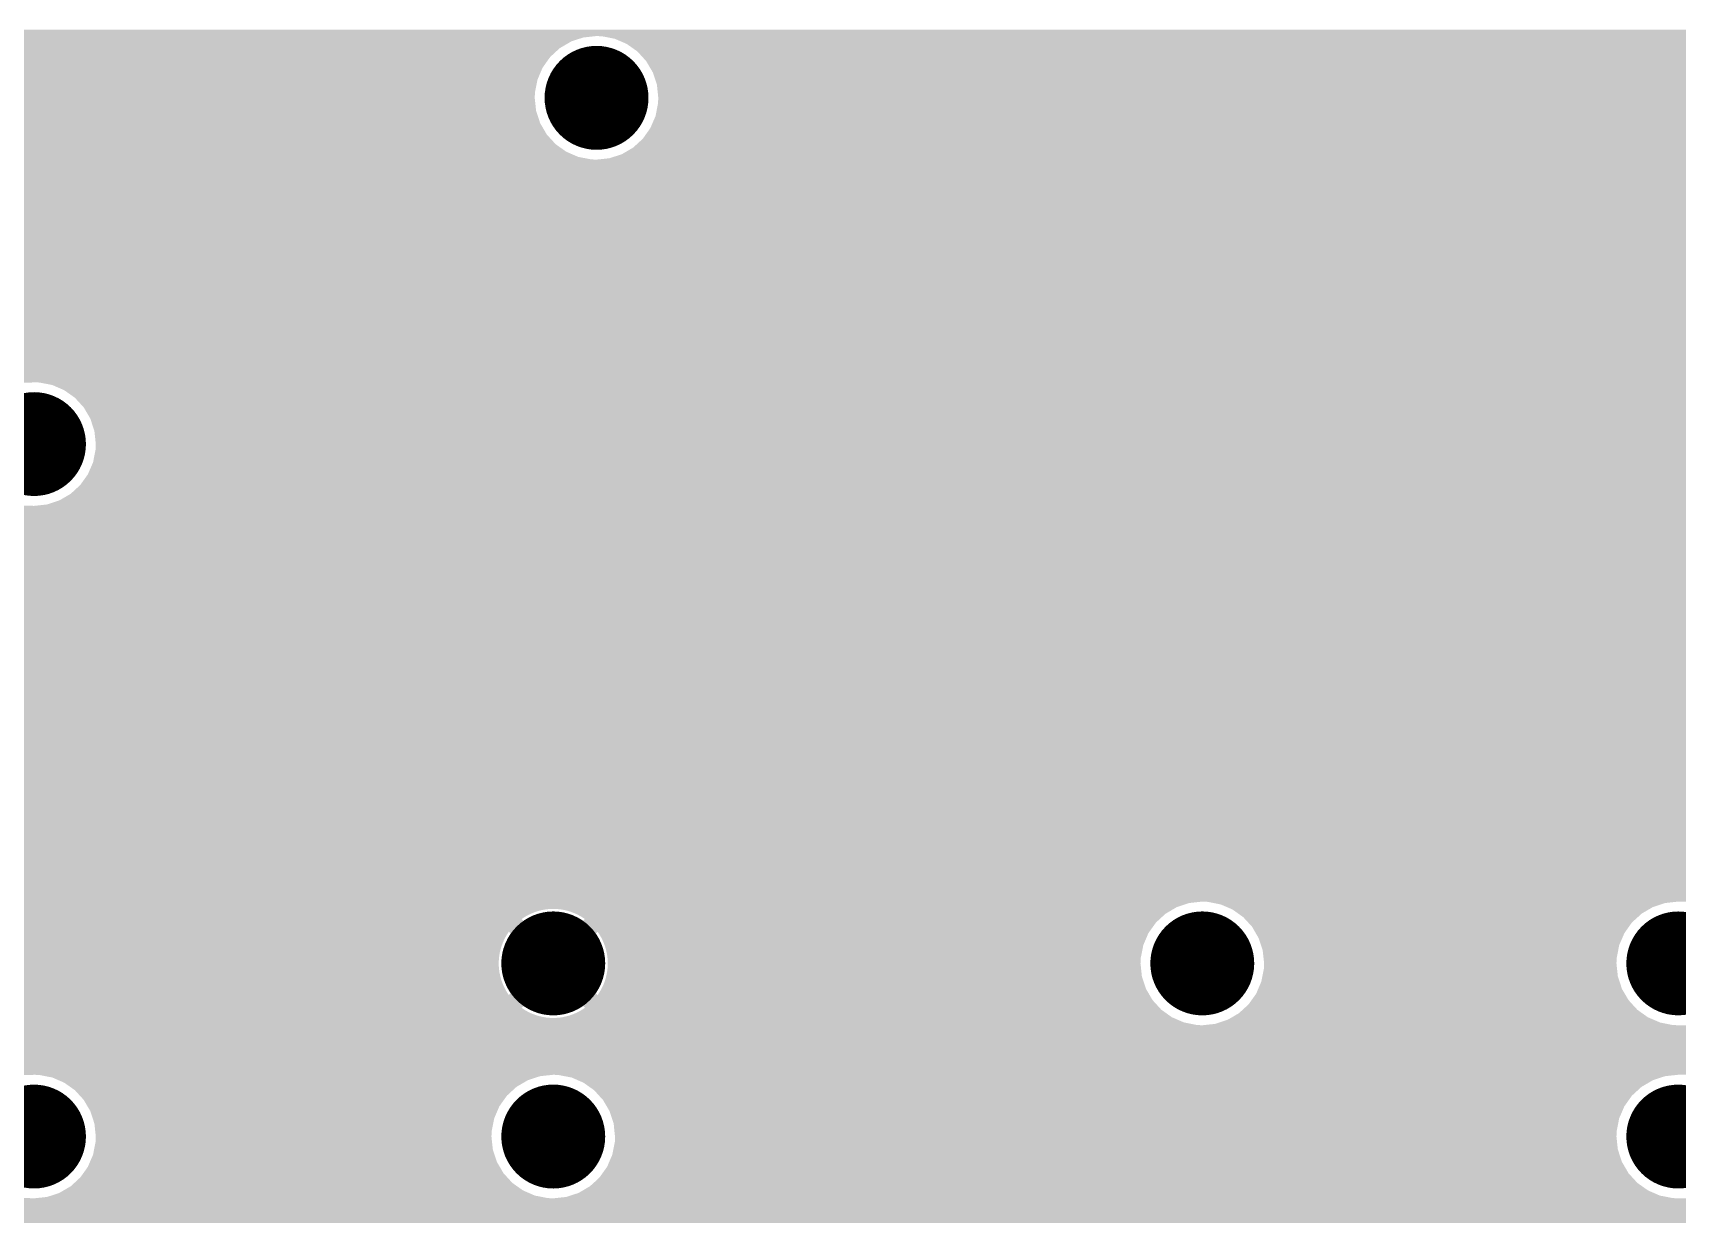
# Model space of a CAD drawing. Extents: x 295 to 953, y 10 to 290.
# Drawn here: x 718.79 to 738.7, y 145.5 to 159.91 of the extents above; entities that cross this region are included whole.
import ezdxf

# ---------------------------------------------------------------- set-up
doc = ezdxf.new("R2010")
doc.units = 0
doc.header["$LTSCALE"] = 5
doc.header["$MEASUREMENT"] = 0
doc.layers.get('0').update_dxf_attribs({"linetype": 'CONTINUOUS', "lineweight": 25})

msp = doc.modelspace()

# ---------------------------------------------------------------- linework, layer by layer
at = {"const_width": 0.629}
for points in [[(725.304, 159.122, 1), (725.933, 159.122, 1)], [(718.494, 154.931, 1), (719.122, 154.931, 1)], [(724.78, 148.645, 1), (725.409, 148.645, 1)], [(732.638, 148.645, 1), (733.267, 148.645, 1)], [(738.401, 148.645, 1), (739.029, 148.645, 1)], [(718.494, 146.549, 1), (719.122, 146.549, 1)], [(724.78, 146.549, 1), (725.409, 146.549, 1)], [(738.401, 146.549, 1), (739.029, 146.549, 1)]]:
    msp.add_lwpolyline(points, format="xyb", close=True, dxfattribs=at)
for points in [[(666.775, 159.87), (666.731, 159.946), (753.516, 159.87), (753.382, 159.946)], [(715.73, 159.867), (715.665, 159.87), (725.591, 159.867), (725.618, 159.87)], [(715.801, 159.853), (715.73, 159.867), (725.461, 159.853), (725.591, 159.867)], [(725.684, 159.867), (725.618, 159.87), (753.521, 159.867), (753.516, 159.87)], [(725.722, 159.86), (725.684, 159.867), (753.534, 159.86), (753.521, 159.867)], [(725.839, 159.837), (725.722, 159.86), (753.603, 159.837), (753.534, 159.86)], [(715.886, 159.837), (715.801, 159.853), (725.41, 159.837), (725.461, 159.853)], [(715.962, 159.804), (715.886, 159.837), (725.311, 159.804), (725.41, 159.837)], [(716.031, 159.774), (715.962, 159.804), (725.26, 159.774), (725.311, 159.804)], [(716.102, 159.724), (716.031, 159.774), (725.174, 159.724), (725.26, 159.774)], [(716.16, 159.683), (716.102, 159.724), (725.129, 159.683), (725.174, 159.724)], [(716.22, 159.617), (716.16, 159.683), (725.058, 159.617), (725.129, 159.683)], [(725.916, 159.804), (725.839, 159.837), (753.7, 159.804), (753.603, 159.837)], [(725.97, 159.781), (725.916, 159.804), (753.873, 159.781), (753.7, 159.804)], [(725.971, 159.78), (725.97, 159.781), (753.907, 159.78), (753.873, 159.781)], [(725.985, 159.774), (725.971, 159.78), (756.003, 159.774), (756.003, 159.78)], [(726.114, 159.683), (725.985, 159.774), (756.003, 159.683), (756.003, 159.774)], [(726.22, 159.566), (726.114, 159.683), (756.003, 159.566), (756.003, 159.683)], [(716.267, 159.566), (716.22, 159.617), (725.021, 159.566), (725.058, 159.617)], [(716.312, 159.488), (716.267, 159.566), (724.966, 159.488), (725.021, 159.566)], [(716.347, 159.43), (716.312, 159.488), (724.941, 159.43), (724.966, 159.488)], [(726.3, 159.43), (726.22, 159.566), (756.003, 159.43), (756.003, 159.566)], [(716.375, 159.343), (716.347, 159.43), (724.904, 159.343), (724.941, 159.43)], [(716.396, 159.279), (716.375, 159.343), (724.891, 159.279), (724.904, 159.343)], [(716.406, 159.188), (716.396, 159.279), (724.873, 159.188), (724.891, 159.279)], [(726.35, 159.279), (726.3, 159.43), (756.003, 159.279), (756.003, 159.43)], [(726.366, 159.122), (726.35, 159.279), (756.003, 159.122), (756.003, 159.279)], [(716.413, 159.122), (716.406, 159.188), (724.87, 159.122), (724.873, 159.188)], [(716.41, 159.056), (716.413, 159.122), (724.877, 159.056), (724.87, 159.122)], [(726.363, 159.056), (726.366, 159.122), (756.003, 159.056), (756.003, 159.122)], [(716.342, 158.815), (716.379, 158.901), (724.936, 158.815), (724.908, 158.901)], [(716.379, 158.901), (716.392, 158.965), (724.908, 158.901), (724.887, 158.965)], [(716.392, 158.965), (716.41, 159.056), (724.887, 158.965), (724.877, 159.056)], [(726.27, 158.756), (726.333, 158.901), (756.003, 158.756), (756.003, 158.901)], [(726.333, 158.901), (726.363, 159.056), (756.003, 158.901), (756.003, 159.056)], [(716.225, 158.627), (716.262, 158.678), (725.063, 158.627), (725.016, 158.678)], [(716.262, 158.678), (716.317, 158.756), (725.016, 158.678), (724.971, 158.756)], [(716.317, 158.756), (716.342, 158.815), (724.971, 158.756), (724.936, 158.815)], [(726.179, 158.627), (726.27, 158.756), (756.003, 158.627), (756.003, 158.756)], [(715.972, 158.44), (716.023, 158.47), (725.321, 158.44), (725.252, 158.47)], [(716.023, 158.47), (716.109, 158.52), (725.252, 158.47), (725.181, 158.52)], [(716.109, 158.52), (716.154, 158.561), (725.181, 158.52), (725.123, 158.561)], [(716.154, 158.561), (716.225, 158.627), (725.123, 158.561), (725.063, 158.627)], [(725.926, 158.44), (726.062, 158.52), (756.003, 158.44), (756.003, 158.52)], [(726.062, 158.52), (726.179, 158.627), (756.003, 158.52), (756.003, 158.627)], [(641.798, 157.775), (641.798, 158.374), (756.003, 157.775), (756.003, 158.374)], [(715.665, 158.374), (715.692, 158.377), (725.618, 158.374), (725.552, 158.377)], [(715.692, 158.377), (715.822, 158.391), (725.552, 158.377), (725.482, 158.391)], [(715.822, 158.391), (715.873, 158.407), (725.482, 158.391), (725.397, 158.407)], [(715.873, 158.407), (715.972, 158.44), (725.397, 158.407), (725.321, 158.44)], [(725.618, 158.374), (725.775, 158.391), (756.003, 158.374), (756.003, 158.391)], [(725.775, 158.391), (725.926, 158.44), (756.003, 158.391), (756.003, 158.44)], [(715.73, 157.772), (715.665, 157.775), (756.003, 157.772), (756.003, 157.775)], [(715.886, 157.741), (715.73, 157.772), (756.003, 157.741), (756.003, 157.772)], [(716.031, 157.679), (715.886, 157.741), (756.003, 157.679), (756.003, 157.741)], [(716.16, 157.587), (716.031, 157.679), (756.003, 157.587), (756.003, 157.679)], [(716.267, 157.471), (716.16, 157.587), (756.003, 157.471), (756.003, 157.587)], [(716.347, 157.334), (716.267, 157.471), (756.003, 157.334), (756.003, 157.471)], [(716.396, 157.184), (716.347, 157.334), (756.003, 157.184), (756.003, 157.334)], [(716.413, 157.027), (716.396, 157.184), (756.003, 157.027), (756.003, 157.184)], [(716.379, 156.806), (716.41, 156.961), (756.003, 156.806), (756.003, 156.961)], [(716.41, 156.961), (716.413, 157.027), (756.003, 156.961), (756.003, 157.027)], [(716.317, 156.66), (716.379, 156.806), (756.003, 156.66), (756.003, 156.806)], [(716.109, 156.424), (716.225, 156.531), (756.003, 156.424), (756.003, 156.531)], [(716.225, 156.531), (716.317, 156.66), (756.003, 156.531), (756.003, 156.66)], [(688.272, 156.153), (688.235, 156.278), (756.003, 156.153), (756.003, 156.278)], [(715.665, 156.278), (715.822, 156.295), (756.003, 156.278), (756.003, 156.295)], [(715.822, 156.295), (715.972, 156.345), (756.003, 156.295), (756.003, 156.345)], [(715.972, 156.345), (716.109, 156.424), (756.003, 156.345), (756.003, 156.424)], [(688.289, 155.979), (688.272, 156.153), (756.003, 155.979), (756.003, 156.153)], [(688.265, 155.771), (688.288, 155.944), (756.003, 155.771), (756.003, 155.944)], [(688.288, 155.944), (688.289, 155.979), (756.003, 155.944), (756.003, 155.979)], [(688.234, 155.679), (688.265, 155.771), (756.003, 155.679), (756.003, 155.771)], [(715.73, 155.676), (715.665, 155.679), (718.78, 155.676), (718.808, 155.679)], [(718.874, 155.676), (718.808, 155.679), (756.003, 155.676), (756.003, 155.679)], [(719.029, 155.646), (718.874, 155.676), (756.003, 155.646), (756.003, 155.676)], [(719.174, 155.583), (719.029, 155.646), (756.003, 155.583), (756.003, 155.646)], [(719.303, 155.492), (719.174, 155.583), (756.003, 155.492), (756.003, 155.583)], [(719.41, 155.375), (719.303, 155.492), (756.003, 155.375), (756.003, 155.492)], [(719.49, 155.239), (719.41, 155.375), (756.003, 155.239), (756.003, 155.375)], [(719.539, 155.088), (719.49, 155.239), (756.003, 155.088), (756.003, 155.239)], [(719.556, 154.931), (719.539, 155.088), (756.003, 154.931), (756.003, 155.088)], [(719.553, 154.865), (719.556, 154.931), (756.003, 154.865), (756.003, 154.931)], [(719.46, 154.565), (719.523, 154.71), (756.003, 154.565), (756.003, 154.71)], [(719.523, 154.71), (719.553, 154.865), (756.003, 154.71), (756.003, 154.865)], [(719.368, 154.436), (719.46, 154.565), (756.003, 154.436), (756.003, 154.565)], [(719.115, 154.249), (719.252, 154.329), (756.003, 154.249), (756.003, 154.329)], [(719.252, 154.329), (719.368, 154.436), (756.003, 154.329), (756.003, 154.436)], [(673.013, 154.097), (672.992, 154.183), (756.003, 154.097), (756.003, 154.183)], [(673.03, 153.883), (673.013, 154.097), (756.003, 153.883), (756.003, 154.097)], [(715.665, 154.183), (715.692, 154.186), (718.808, 154.183), (718.742, 154.186)], [(718.808, 154.183), (718.965, 154.2), (756.003, 154.183), (756.003, 154.2)], [(718.965, 154.2), (719.115, 154.249), (756.003, 154.2), (756.003, 154.249)], [(673.011, 153.661), (673.03, 153.883), (756.003, 153.661), (756.003, 153.883)], [(672.96, 153.453), (673.011, 153.661), (756.003, 153.453), (756.003, 153.661)], [(672.877, 153.256), (672.96, 153.453), (756.003, 153.256), (756.003, 153.453)], [(672.765, 153.074), (672.877, 153.256), (756.003, 153.074), (756.003, 153.256)], [(672.462, 152.773), (672.625, 152.911), (756.003, 152.773), (756.003, 152.911)], [(672.625, 152.911), (672.765, 153.074), (756.003, 152.911), (756.003, 153.074)], [(672.279, 152.661), (672.462, 152.773), (756.003, 152.661), (756.003, 152.773)], [(666.958, 152.452), (666.984, 152.492), (756.003, 152.452), (756.003, 152.492)], [(666.984, 152.492), (666.996, 152.513), (756.003, 152.492), (756.003, 152.513)], [(671.659, 152.513), (671.873, 152.53), (756.003, 152.513), (756.003, 152.53)], [(671.873, 152.53), (672.081, 152.579), (756.003, 152.53), (756.003, 152.579)], [(672.081, 152.579), (672.279, 152.661), (756.003, 152.579), (756.003, 152.661)], [(643.212, 152.44), (643.184, 152.452), (756.003, 152.44), (756.003, 152.452)], [(643.244, 152.417), (643.212, 152.44), (756.003, 152.417), (756.003, 152.44)], [(666.804, 152.298), (666.684, 152.417), (756.003, 152.298), (756.003, 152.417)], [(666.789, 152.288), (666.804, 152.298), (756.003, 152.288), (756.003, 152.298)], [(643.528, 152.095), (643.481, 152.176), (756.003, 152.095), (756.003, 152.176)], [(643.577, 151.945), (643.528, 152.095), (756.003, 151.945), (756.003, 152.095)], [(666.435, 152.176), (666.482, 152.178), (756.003, 152.176), (756.003, 152.178)], [(666.482, 152.178), (666.528, 152.184), (756.003, 152.178), (756.003, 152.184)], [(666.528, 152.184), (666.574, 152.194), (756.003, 152.184), (756.003, 152.194)], [(666.574, 152.194), (666.62, 152.206), (756.003, 152.194), (756.003, 152.206)], [(666.62, 152.206), (666.664, 152.222), (756.003, 152.206), (756.003, 152.222)], [(666.664, 152.222), (666.707, 152.241), (756.003, 152.222), (756.003, 152.241)], [(666.707, 152.241), (666.749, 152.263), (756.003, 152.241), (756.003, 152.263)], [(666.749, 152.263), (666.789, 152.288), (756.003, 152.263), (756.003, 152.288)], [(643.594, 151.788), (643.577, 151.945), (756.003, 151.788), (756.003, 151.945)], [(643.561, 151.567), (643.591, 151.722), (756.003, 151.567), (756.003, 151.722)], [(643.591, 151.722), (643.594, 151.788), (756.003, 151.722), (756.003, 151.788)], [(643.527, 151.488), (643.561, 151.567), (756.003, 151.488), (756.003, 151.567)], [(666.486, 151.485), (666.42, 151.488), (756.003, 151.485), (756.003, 151.488)], [(666.641, 151.455), (666.486, 151.485), (756.003, 151.455), (756.003, 151.485)], [(666.787, 151.392), (666.641, 151.455), (756.003, 151.392), (756.003, 151.455)], [(666.916, 151.301), (666.787, 151.392), (756.003, 151.301), (756.003, 151.392)], [(667.022, 151.184), (666.916, 151.301), (756.003, 151.184), (756.003, 151.301)], [(667.054, 151.13), (667.022, 151.184), (756.003, 151.13), (756.003, 151.184)], [(691.601, 151.129), (691.566, 151.13), (756.003, 151.129), (756.003, 151.13)], [(691.774, 151.106), (691.601, 151.129), (756.003, 151.106), (756.003, 151.129)], [(691.94, 151.05), (691.774, 151.106), (756.003, 151.05), (756.003, 151.106)], [(692.092, 150.964), (691.94, 151.05), (756.003, 150.964), (756.003, 151.05)], [(692.224, 150.85), (692.092, 150.964), (756.003, 150.85), (756.003, 150.964)], [(692.333, 150.713), (692.224, 150.85), (756.003, 150.713), (756.003, 150.85)], [(692.389, 150.606), (692.333, 150.713), (756.003, 150.606), (756.003, 150.713)], [(692.397, 150.589), (692.389, 150.606), (745.875, 150.589), (746.049, 150.606)], [(692.414, 150.558), (692.397, 150.589), (745.769, 150.558), (745.875, 150.589)], [(692.419, 150.54), (692.414, 150.558), (745.708, 150.54), (745.769, 150.558)], [(692.443, 150.459), (692.419, 150.54), (745.553, 150.459), (745.708, 150.54)], [(692.463, 150.39), (692.443, 150.459), (745.466, 150.39), (745.553, 150.459)], [(692.467, 150.35), (692.463, 150.39), (745.416, 150.35), (745.466, 150.39)], [(692.48, 150.218), (692.467, 150.35), (745.302, 150.218), (745.416, 150.35)], [(692.464, 150.066), (692.479, 150.182), (745.215, 150.066), (745.281, 150.182)], [(692.479, 150.182), (692.48, 150.216), (745.281, 150.182), (745.301, 150.216)], [(692.48, 150.216), (692.48, 150.218), (745.301, 150.216), (745.302, 150.218)], [(692.419, 149.9), (692.456, 150.009), (745.16, 149.9), (745.196, 150.009)], [(692.456, 150.009), (692.464, 150.066), (745.196, 150.009), (745.215, 150.066)], [(692.315, 149.692), (692.334, 149.727), (745.136, 149.692), (745.136, 149.727)], [(692.334, 149.727), (692.4, 149.843), (745.136, 149.727), (745.152, 149.843)], [(692.4, 149.843), (692.419, 149.9), (745.152, 149.843), (745.16, 149.9)], [(692.063, 149.449), (692.15, 149.518), (745.173, 149.449), (745.152, 149.518)], [(692.15, 149.518), (692.2, 149.558), (745.152, 149.518), (745.149, 149.558)], [(692.2, 149.558), (692.314, 149.691), (745.149, 149.558), (745.136, 149.691)], [(692.314, 149.691), (692.315, 149.692), (745.136, 149.691), (745.136, 149.692)], [(691.954, 149.393), (692.063, 149.449), (745.19, 149.393), (745.173, 149.449)], [(700.014, 149.39), (699.948, 149.393), (732.925, 149.39), (732.952, 149.393)], [(700.084, 149.376), (700.014, 149.39), (732.795, 149.376), (732.925, 149.39)], [(700.169, 149.359), (700.084, 149.376), (732.744, 149.359), (732.795, 149.376)], [(700.246, 149.327), (700.169, 149.359), (732.645, 149.327), (732.744, 149.359)], [(700.296, 149.305), (700.246, 149.327), (732.608, 149.305), (732.645, 149.327)], [(700.3, 149.303), (700.296, 149.305), (725.047, 149.303), (725.094, 149.305)], [(725.127, 149.304), (725.094, 149.305), (732.606, 149.304), (732.608, 149.305)], [(733.018, 149.39), (732.952, 149.393), (738.688, 149.39), (738.715, 149.393)], [(733.089, 149.376), (733.018, 149.39), (738.558, 149.376), (738.688, 149.39)], [(733.174, 149.359), (733.089, 149.376), (738.507, 149.359), (738.558, 149.376)], [(733.25, 149.327), (733.174, 149.359), (738.408, 149.327), (738.507, 149.359)], [(733.319, 149.297), (733.25, 149.327), (738.357, 149.297), (738.408, 149.327)], [(700.312, 149.298), (700.3, 149.303), (725.001, 149.298), (725.047, 149.303)], [(700.315, 149.297), (700.312, 149.298), (724.994, 149.297), (725.001, 149.298)], [(700.325, 149.29), (700.315, 149.297), (724.954, 149.29), (724.994, 149.297)], [(700.341, 149.278), (700.325, 149.29), (724.909, 149.278), (724.954, 149.29)], [(700.362, 149.263), (700.341, 149.278), (724.864, 149.263), (724.909, 149.278)], [(700.387, 149.245), (700.362, 149.263), (724.821, 149.245), (724.864, 149.263)], [(700.417, 149.224), (700.387, 149.245), (724.779, 149.224), (724.821, 149.245)], [(700.444, 149.205), (700.417, 149.224), (724.746, 149.205), (724.779, 149.224)], [(700.448, 149.2), (700.444, 149.205), (724.738, 149.2), (724.746, 149.205)], [(700.465, 149.182), (700.448, 149.2), (724.711, 149.182), (724.738, 149.2)], [(700.55, 149.089), (700.465, 149.182), (724.804, 149.089), (724.711, 149.182)], [(724.903, 149.1), (724.934, 149.113), (725.286, 149.1), (725.254, 149.113)], [(724.934, 149.113), (724.941, 149.115), (725.254, 149.113), (725.248, 149.115)], [(724.941, 149.115), (724.973, 149.124), (725.248, 149.115), (725.214, 149.124)], [(724.973, 149.124), (724.981, 149.126), (725.214, 149.124), (725.209, 149.126)], [(724.981, 149.126), (725.013, 149.132), (725.209, 149.126), (725.174, 149.132)], [(725.013, 149.132), (725.022, 149.133), (725.174, 149.132), (725.169, 149.133)], [(725.022, 149.133), (725.054, 149.137), (725.169, 149.133), (725.133, 149.137)], [(725.054, 149.137), (725.066, 149.138), (725.133, 149.137), (725.128, 149.138)], [(725.066, 149.138), (725.094, 149.139), (725.128, 149.138), (725.094, 149.139)], [(725.174, 149.3), (725.127, 149.304), (732.599, 149.3), (732.606, 149.304)], [(725.22, 149.293), (725.174, 149.3), (732.587, 149.293), (732.599, 149.3)], [(725.266, 149.282), (725.22, 149.293), (732.569, 149.282), (732.587, 149.293)], [(725.311, 149.268), (725.266, 149.282), (732.545, 149.268), (732.569, 149.282)], [(725.355, 149.251), (725.311, 149.268), (732.516, 149.251), (732.545, 149.268)], [(725.364, 149.247), (725.355, 149.251), (732.508, 149.247), (732.516, 149.251)], [(725.358, 149.063), (725.436, 149.14), (732.337, 149.063), (732.392, 149.14)], [(725.397, 149.231), (725.364, 149.247), (732.491, 149.231), (732.508, 149.247)], [(725.438, 149.208), (725.397, 149.231), (732.466, 149.208), (732.491, 149.231)], [(725.436, 149.14), (725.478, 149.182), (732.392, 149.14), (732.438, 149.182)], [(725.478, 149.182), (725.438, 149.208), (732.438, 149.182), (732.466, 149.208)], [(733.389, 149.247), (733.319, 149.297), (738.271, 149.247), (738.357, 149.297)], [(733.448, 149.205), (733.389, 149.247), (738.226, 149.205), (738.271, 149.247)], [(733.508, 149.14), (733.448, 149.205), (738.154, 149.14), (738.226, 149.205)], [(733.555, 149.089), (733.508, 149.14), (738.118, 149.089), (738.154, 149.14)], [(700.566, 149.063), (700.55, 149.089), (724.83, 149.063), (724.804, 149.089)], [(700.586, 149.028), (700.566, 149.063), (732.312, 149.028), (732.337, 149.063)], [(700.609, 148.989), (700.586, 149.028), (724.531, 148.989), (724.557, 149.028)], [(700.63, 148.952), (700.609, 148.989), (724.51, 148.952), (724.531, 148.989)], [(700.632, 148.948), (700.63, 148.952), (724.508, 148.948), (724.51, 148.952)], [(700.646, 148.905), (700.632, 148.948), (724.488, 148.905), (724.508, 148.948)], [(724.676, 148.909), (724.557, 149.028), (725.513, 148.909), (725.632, 149.028)], [(724.662, 148.885), (724.676, 148.909), (725.527, 148.885), (725.513, 148.909)], [(724.83, 149.063), (724.86, 149.08), (725.358, 149.063), (725.328, 149.08)], [(724.86, 149.08), (724.866, 149.083), (725.328, 149.08), (725.323, 149.083)], [(724.866, 149.083), (724.896, 149.098), (725.323, 149.083), (725.292, 149.098)], [(724.896, 149.098), (724.903, 149.1), (725.292, 149.098), (725.286, 149.1)], [(725.642, 149.013), (725.632, 149.028), (732.302, 149.013), (732.312, 149.028)], [(725.643, 149.011), (725.642, 149.013), (732.3, 149.011), (732.302, 149.013)], [(725.667, 148.973), (725.643, 149.011), (732.284, 148.973), (732.3, 149.011)], [(725.689, 148.931), (725.667, 148.973), (732.266, 148.931), (732.284, 148.973)], [(725.708, 148.888), (725.689, 148.931), (732.248, 148.888), (732.266, 148.931)], [(733.6, 149.011), (733.555, 149.089), (738.063, 149.011), (738.118, 149.089)], [(733.634, 148.952), (733.6, 149.011), (738.038, 148.952), (738.063, 149.011)], [(733.663, 148.866), (733.634, 148.952), (738, 148.866), (738.038, 148.952)], [(700.66, 148.861), (700.646, 148.905), (724.471, 148.861), (724.488, 148.905)], [(700.675, 148.816), (700.66, 148.861), (724.457, 148.816), (724.471, 148.861)], [(700.68, 148.802), (700.675, 148.816), (724.454, 148.802), (724.457, 148.816)], [(700.683, 148.771), (700.68, 148.802), (724.446, 148.771), (724.454, 148.802)], [(700.688, 148.724), (700.683, 148.771), (724.439, 148.724), (724.446, 148.771)], [(700.693, 148.677), (700.688, 148.724), (724.435, 148.677), (724.439, 148.724)], [(724.602, 148.692), (724.605, 148.719), (725.587, 148.692), (725.583, 148.719)], [(724.605, 148.719), (724.608, 148.732), (725.583, 148.719), (725.581, 148.732)], [(724.608, 148.732), (724.613, 148.759), (725.581, 148.732), (725.575, 148.759)], [(724.613, 148.759), (724.617, 148.772), (725.575, 148.759), (725.572, 148.772)], [(724.617, 148.772), (724.624, 148.798), (725.572, 148.772), (725.564, 148.798)], [(724.624, 148.798), (724.629, 148.811), (725.564, 148.798), (725.56, 148.811)], [(724.629, 148.811), (724.639, 148.836), (725.56, 148.811), (725.55, 148.836)], [(724.639, 148.836), (724.644, 148.848), (725.55, 148.836), (725.545, 148.848)], [(724.644, 148.848), (724.656, 148.873), (725.545, 148.848), (725.532, 148.873)], [(724.656, 148.873), (724.662, 148.885), (725.532, 148.873), (725.527, 148.885)], [(725.716, 148.866), (725.708, 148.888), (732.238, 148.866), (732.248, 148.888)], [(725.724, 148.844), (725.716, 148.866), (732.234, 148.844), (732.238, 148.866)], [(725.736, 148.799), (725.724, 148.844), (732.225, 148.799), (732.234, 148.844)], [(725.746, 148.753), (725.736, 148.799), (732.216, 148.753), (732.225, 148.799)], [(725.751, 148.71), (725.746, 148.753), (732.207, 148.71), (732.216, 148.753)], [(725.752, 148.706), (725.751, 148.71), (732.207, 148.706), (732.207, 148.71)], [(733.684, 148.802), (733.663, 148.866), (737.988, 148.802), (738, 148.866)], [(733.694, 148.71), (733.684, 148.802), (737.97, 148.71), (737.988, 148.802)], [(733.701, 148.645), (733.694, 148.71), (737.967, 148.645), (737.97, 148.71)], [(700.676, 148.49), (700.685, 148.537), (724.453, 148.49), (724.443, 148.537)], [(700.685, 148.537), (700.694, 148.579), (724.443, 148.537), (724.438, 148.579)], [(700.696, 148.645), (700.693, 148.677), (724.435, 148.645), (724.435, 148.677)], [(700.694, 148.583), (700.696, 148.63), (724.437, 148.583), (724.434, 148.63)], [(700.694, 148.579), (700.694, 148.583), (724.438, 148.579), (724.437, 148.583)], [(700.696, 148.63), (700.696, 148.645), (724.434, 148.63), (724.435, 148.645)], [(724.6, 148.651), (724.601, 148.679), (725.589, 148.651), (725.587, 148.679)], [(724.6, 148.638), (724.6, 148.651), (725.588, 148.638), (725.589, 148.651)], [(724.601, 148.61), (724.6, 148.638), (725.588, 148.61), (725.588, 148.638)], [(724.601, 148.679), (724.602, 148.692), (725.587, 148.679), (725.587, 148.692)], [(724.602, 148.597), (724.601, 148.61), (725.586, 148.597), (725.588, 148.61)], [(724.606, 148.57), (724.602, 148.597), (725.583, 148.57), (725.586, 148.597)], [(724.608, 148.557), (724.606, 148.57), (725.581, 148.557), (725.583, 148.57)], [(724.614, 148.53), (724.608, 148.557), (725.575, 148.53), (725.581, 148.557)], [(724.616, 148.517), (724.614, 148.53), (725.572, 148.517), (725.575, 148.53)], [(724.625, 148.491), (724.616, 148.517), (725.564, 148.491), (725.572, 148.517)], [(725.735, 148.487), (725.742, 148.519), (732.221, 148.487), (732.218, 148.519)], [(725.742, 148.519), (725.75, 148.565), (732.218, 148.519), (732.213, 148.565)], [(725.75, 148.565), (725.754, 148.612), (732.213, 148.565), (732.208, 148.612)], [(725.754, 148.659), (725.752, 148.706), (732.205, 148.659), (732.207, 148.706)], [(725.754, 148.645), (725.754, 148.659), (732.204, 148.645), (732.205, 148.659)], [(725.754, 148.612), (725.754, 148.645), (732.208, 148.612), (732.204, 148.645)], [(733.68, 148.487), (733.698, 148.579), (737.984, 148.487), (737.974, 148.579)], [(733.698, 148.579), (733.701, 148.645), (737.974, 148.579), (737.967, 148.645)], [(700.601, 148.278), (700.617, 148.316), (724.545, 148.278), (724.522, 148.316)], [(700.617, 148.316), (700.635, 148.358), (724.522, 148.316), (724.5, 148.358)], [(700.635, 148.358), (700.653, 148.401), (724.5, 148.358), (724.481, 148.401)], [(700.653, 148.401), (700.663, 148.424), (724.481, 148.401), (724.473, 148.424)], [(700.663, 148.424), (700.667, 148.445), (724.473, 148.424), (724.465, 148.445)], [(700.667, 148.445), (700.676, 148.49), (724.465, 148.445), (724.453, 148.49)], [(724.557, 148.261), (724.676, 148.38), (725.632, 148.261), (725.513, 148.38)], [(724.629, 148.478), (724.625, 148.491), (725.56, 148.478), (725.564, 148.491)], [(724.639, 148.453), (724.629, 148.478), (725.55, 148.453), (725.56, 148.478)], [(724.644, 148.441), (724.639, 148.453), (725.544, 148.441), (725.55, 148.453)], [(724.656, 148.416), (724.644, 148.441), (725.533, 148.416), (725.544, 148.441)], [(724.662, 148.404), (724.656, 148.416), (725.526, 148.404), (725.533, 148.416)], [(724.676, 148.381), (724.662, 148.404), (725.513, 148.381), (725.526, 148.404)], [(724.676, 148.38), (724.676, 148.381), (725.513, 148.38), (725.513, 148.381)], [(725.658, 148.301), (725.678, 148.337), (732.292, 148.301), (732.27, 148.337)], [(725.678, 148.337), (725.681, 148.342), (732.27, 148.337), (732.269, 148.342)], [(725.681, 148.342), (725.701, 148.384), (732.269, 148.342), (732.255, 148.384)], [(725.701, 148.384), (725.718, 148.428), (732.255, 148.384), (732.241, 148.428)], [(725.718, 148.428), (725.732, 148.473), (732.241, 148.428), (732.226, 148.473)], [(725.732, 148.473), (725.735, 148.487), (732.226, 148.473), (732.221, 148.487)], [(733.605, 148.278), (733.63, 148.337), (738.068, 148.278), (738.033, 148.337)], [(733.63, 148.337), (733.667, 148.424), (738.033, 148.337), (738.005, 148.424)], [(733.667, 148.424), (733.68, 148.487), (738.005, 148.424), (737.984, 148.487)], [(700.463, 148.107), (700.509, 148.149), (724.711, 148.107), (724.753, 148.149)], [(700.509, 148.149), (700.564, 148.226), (724.753, 148.149), (724.83, 148.226)], [(700.564, 148.226), (700.589, 148.261), (732.335, 148.226), (732.315, 148.261)], [(700.589, 148.261), (700.599, 148.276), (724.557, 148.261), (724.547, 148.276)], [(700.599, 148.276), (700.601, 148.278), (724.547, 148.276), (724.545, 148.278)], [(724.86, 148.209), (724.83, 148.226), (725.329, 148.209), (725.358, 148.226)], [(724.866, 148.206), (724.86, 148.209), (725.323, 148.206), (725.329, 148.209)], [(724.897, 148.191), (724.866, 148.206), (725.292, 148.191), (725.323, 148.206)], [(724.902, 148.189), (724.897, 148.191), (725.286, 148.189), (725.292, 148.191)], [(724.935, 148.177), (724.902, 148.189), (725.254, 148.177), (725.286, 148.189)], [(724.941, 148.175), (724.935, 148.177), (725.247, 148.175), (725.254, 148.177)], [(724.974, 148.165), (724.941, 148.175), (725.215, 148.165), (725.247, 148.175)], [(724.98, 148.164), (724.974, 148.165), (725.208, 148.164), (725.215, 148.165)], [(725.014, 148.157), (724.98, 148.164), (725.175, 148.157), (725.208, 148.164)], [(725.02, 148.156), (725.014, 148.157), (725.167, 148.156), (725.175, 148.157)], [(725.056, 148.152), (725.02, 148.156), (725.135, 148.152), (725.167, 148.156)], [(725.06, 148.151), (725.056, 148.152), (725.123, 148.151), (725.135, 148.152)], [(725.094, 148.15), (725.06, 148.151), (725.094, 148.15), (725.123, 148.151)], [(725.384, 148.201), (725.358, 148.226), (732.35, 148.201), (732.335, 148.226)], [(725.478, 148.107), (725.384, 148.201), (732.436, 148.107), (732.35, 148.201)], [(725.632, 148.261), (725.658, 148.301), (732.315, 148.261), (732.292, 148.301)], [(733.442, 148.084), (733.513, 148.149), (738.22, 148.084), (738.16, 148.149)], [(733.513, 148.149), (733.55, 148.201), (738.16, 148.149), (738.113, 148.201)], [(733.55, 148.201), (733.605, 148.278), (738.113, 148.201), (738.068, 148.278)], [(699.976, 147.899), (700.106, 147.913), (732.887, 147.899), (732.816, 147.913)], [(700.106, 147.913), (700.156, 147.93), (732.816, 147.913), (732.731, 147.93)], [(700.156, 147.93), (700.256, 147.963), (732.731, 147.93), (732.655, 147.963)], [(700.256, 147.963), (700.294, 147.985), (732.655, 147.963), (732.604, 147.985)], [(700.294, 147.985), (700.295, 147.985), (725.109, 147.985), (725.062, 147.985)], [(700.295, 147.985), (700.301, 147.989), (725.062, 147.985), (725.015, 147.989)], [(700.301, 147.989), (700.314, 147.997), (725.015, 147.989), (724.968, 147.997)], [(700.314, 147.997), (700.332, 148.007), (724.968, 147.997), (724.923, 148.007)], [(700.332, 148.007), (700.356, 148.021), (724.923, 148.007), (724.878, 148.021)], [(700.356, 148.021), (700.385, 148.038), (724.878, 148.021), (724.834, 148.038)], [(700.385, 148.038), (700.392, 148.042), (724.834, 148.038), (724.824, 148.042)], [(700.392, 148.042), (700.409, 148.058), (724.824, 148.042), (724.791, 148.058)], [(700.409, 148.058), (700.435, 148.081), (724.791, 148.058), (724.75, 148.081)], [(700.435, 148.081), (700.463, 148.107), (724.75, 148.081), (724.711, 148.107)], [(725.109, 147.985), (725.156, 147.987), (732.604, 147.985), (732.598, 147.987)], [(725.156, 147.987), (725.194, 147.992), (732.598, 147.987), (732.586, 147.992)], [(725.194, 147.992), (725.202, 147.993), (732.586, 147.992), (732.585, 147.993)], [(725.202, 147.993), (725.248, 148.003), (732.585, 147.993), (732.571, 148.003)], [(725.248, 148.003), (725.294, 148.015), (732.571, 148.003), (732.554, 148.015)], [(725.294, 148.015), (725.338, 148.031), (732.554, 148.015), (732.531, 148.031)], [(725.338, 148.031), (725.381, 148.05), (732.531, 148.031), (732.505, 148.05)], [(725.381, 148.05), (725.423, 148.072), (732.505, 148.05), (732.474, 148.072)], [(725.423, 148.072), (725.442, 148.084), (732.474, 148.072), (732.457, 148.084)], [(725.442, 148.084), (725.463, 148.097), (732.457, 148.084), (732.445, 148.097)], [(725.463, 148.097), (725.478, 148.107), (732.445, 148.097), (732.436, 148.107)], [(732.98, 147.899), (733.11, 147.913), (738.649, 147.899), (738.579, 147.913)], [(733.11, 147.913), (733.16, 147.93), (738.579, 147.913), (738.494, 147.93)], [(733.16, 147.93), (733.26, 147.963), (738.494, 147.93), (738.418, 147.963)], [(733.26, 147.963), (733.311, 147.992), (738.418, 147.963), (738.349, 147.992)], [(733.311, 147.992), (733.396, 148.042), (738.349, 147.992), (738.278, 148.042)], [(733.396, 148.042), (733.442, 148.084), (738.278, 148.042), (738.22, 148.084)], [(657.042, 147.854), (657.013, 147.896), (756.003, 147.854), (756.003, 147.896)], [(657.129, 147.688), (657.042, 147.854), (756.003, 147.688), (756.003, 147.854)], [(699.948, 147.896), (699.976, 147.899), (732.952, 147.896), (732.887, 147.899)], [(732.952, 147.896), (732.98, 147.899), (738.715, 147.896), (738.649, 147.899)], [(657.291, 147.297), (657.129, 147.688), (756.003, 147.297), (756.003, 147.688)], [(697.919, 147.294), (697.853, 147.297), (718.78, 147.294), (718.808, 147.297)], [(718.874, 147.294), (718.808, 147.297), (725.067, 147.294), (725.094, 147.297)], [(718.944, 147.28), (718.874, 147.294), (724.937, 147.28), (725.067, 147.294)], [(719.029, 147.264), (718.944, 147.28), (724.886, 147.264), (724.937, 147.28)], [(719.105, 147.231), (719.029, 147.264), (724.787, 147.231), (724.886, 147.264)], [(719.174, 147.201), (719.105, 147.231), (724.736, 147.201), (724.787, 147.231)], [(719.245, 147.151), (719.174, 147.201), (724.65, 147.151), (724.736, 147.201)], [(719.303, 147.11), (719.245, 147.151), (724.605, 147.11), (724.65, 147.151)], [(725.16, 147.294), (725.094, 147.297), (738.688, 147.294), (738.715, 147.297)], [(725.23, 147.28), (725.16, 147.294), (738.558, 147.28), (738.688, 147.294)], [(725.315, 147.264), (725.23, 147.28), (738.507, 147.264), (738.558, 147.28)], [(725.392, 147.231), (725.315, 147.264), (738.408, 147.231), (738.507, 147.264)], [(725.461, 147.201), (725.392, 147.231), (738.357, 147.201), (738.408, 147.231)], [(725.531, 147.151), (725.461, 147.201), (738.271, 147.151), (738.357, 147.201)], [(725.59, 147.11), (725.531, 147.151), (738.226, 147.11), (738.271, 147.151)], [(719.363, 147.044), (719.303, 147.11), (724.534, 147.044), (724.605, 147.11)], [(719.41, 146.993), (719.363, 147.044), (724.497, 146.993), (724.534, 147.044)], [(719.455, 146.915), (719.41, 146.993), (724.442, 146.915), (724.497, 146.993)], [(725.649, 147.044), (725.59, 147.11), (738.154, 147.044), (738.226, 147.11)], [(725.696, 146.993), (725.649, 147.044), (738.118, 146.993), (738.154, 147.044)], [(725.742, 146.915), (725.696, 146.993), (738.063, 146.915), (738.118, 146.993)], [(719.49, 146.857), (719.455, 146.915), (724.417, 146.857), (724.442, 146.915)], [(719.518, 146.77), (719.49, 146.857), (724.38, 146.77), (724.417, 146.857)], [(719.539, 146.706), (719.518, 146.77), (724.367, 146.706), (724.38, 146.77)], [(725.776, 146.857), (725.742, 146.915), (738.038, 146.857), (738.063, 146.915)], [(725.805, 146.77), (725.776, 146.857), (738, 146.77), (738.038, 146.857)], [(725.826, 146.706), (725.805, 146.77), (737.988, 146.706), (738, 146.77)], [(719.549, 146.615), (719.539, 146.706), (724.349, 146.615), (724.367, 146.706)], [(719.556, 146.549), (719.549, 146.615), (724.346, 146.549), (724.349, 146.615)], [(719.553, 146.483), (719.556, 146.549), (724.353, 146.483), (724.346, 146.549)], [(725.835, 146.615), (725.826, 146.706), (737.97, 146.615), (737.988, 146.706)], [(725.842, 146.549), (725.835, 146.615), (737.967, 146.549), (737.97, 146.615)], [(725.84, 146.483), (725.842, 146.549), (737.974, 146.483), (737.967, 146.549)], [(719.485, 146.242), (719.523, 146.328), (724.412, 146.242), (724.384, 146.328)], [(719.523, 146.328), (719.535, 146.392), (724.384, 146.328), (724.363, 146.392)], [(719.535, 146.392), (719.553, 146.483), (724.363, 146.392), (724.353, 146.483)], [(725.772, 146.242), (725.809, 146.328), (738.033, 146.242), (738.005, 146.328)], [(725.809, 146.328), (725.822, 146.392), (738.005, 146.328), (737.984, 146.392)], [(725.822, 146.392), (725.84, 146.483), (737.984, 146.392), (737.974, 146.483)], [(719.405, 146.105), (719.46, 146.183), (724.492, 146.105), (724.447, 146.183)], [(719.46, 146.183), (719.485, 146.242), (724.447, 146.183), (724.412, 146.242)], [(725.691, 146.105), (725.747, 146.183), (738.113, 146.105), (738.068, 146.183)], [(725.747, 146.183), (725.772, 146.242), (738.068, 146.183), (738.033, 146.242)], [(719.166, 145.897), (719.252, 145.947), (724.728, 145.897), (724.657, 145.947)], [(719.252, 145.947), (719.297, 145.988), (724.657, 145.947), (724.599, 145.988)], [(719.297, 145.988), (719.368, 146.054), (724.599, 145.988), (724.539, 146.054)], [(719.368, 146.054), (719.405, 146.105), (724.539, 146.054), (724.492, 146.105)], [(725.453, 145.897), (725.538, 145.947), (738.349, 145.897), (738.278, 145.947)], [(725.538, 145.947), (725.584, 145.988), (738.278, 145.947), (738.22, 145.988)], [(725.584, 145.988), (725.655, 146.054), (738.22, 145.988), (738.16, 146.054)], [(725.655, 146.054), (725.691, 146.105), (738.16, 146.054), (738.113, 146.105)], [(673.013, 145.715), (672.992, 145.801), (756.003, 145.715), (756.003, 145.801)], [(697.853, 145.801), (697.88, 145.804), (718.808, 145.801), (718.742, 145.804)], [(718.808, 145.801), (718.835, 145.804), (725.094, 145.801), (725.028, 145.804)], [(718.835, 145.804), (718.965, 145.818), (725.028, 145.804), (724.958, 145.818)], [(718.965, 145.818), (719.016, 145.834), (724.958, 145.818), (724.873, 145.834)], [(719.016, 145.834), (719.115, 145.867), (724.873, 145.834), (724.797, 145.867)], [(719.115, 145.867), (719.166, 145.897), (724.797, 145.867), (724.728, 145.897)], [(725.094, 145.801), (725.122, 145.804), (738.715, 145.801), (738.649, 145.804)], [(725.122, 145.804), (725.252, 145.818), (738.649, 145.804), (738.579, 145.818)], [(725.252, 145.818), (725.302, 145.834), (738.579, 145.818), (738.494, 145.834)], [(725.302, 145.834), (725.402, 145.867), (738.494, 145.834), (738.418, 145.867)], [(725.402, 145.867), (725.453, 145.897), (738.418, 145.867), (738.349, 145.897)], [(673.013, 145.709), (673.013, 145.715), (756.003, 145.709), (756.003, 145.715)], [(673.025, 145.562), (673.013, 145.709), (755.942, 145.562), (756.003, 145.709)], [(673.03, 145.502), (673.025, 145.562), (755.796, 145.502), (755.942, 145.562)], [(673.03, 145.501), (673.03, 145.502), (755.795, 145.501), (755.796, 145.502)]]:
    msp.add_solid(points)

doc.saveas('drawing.dxf')
